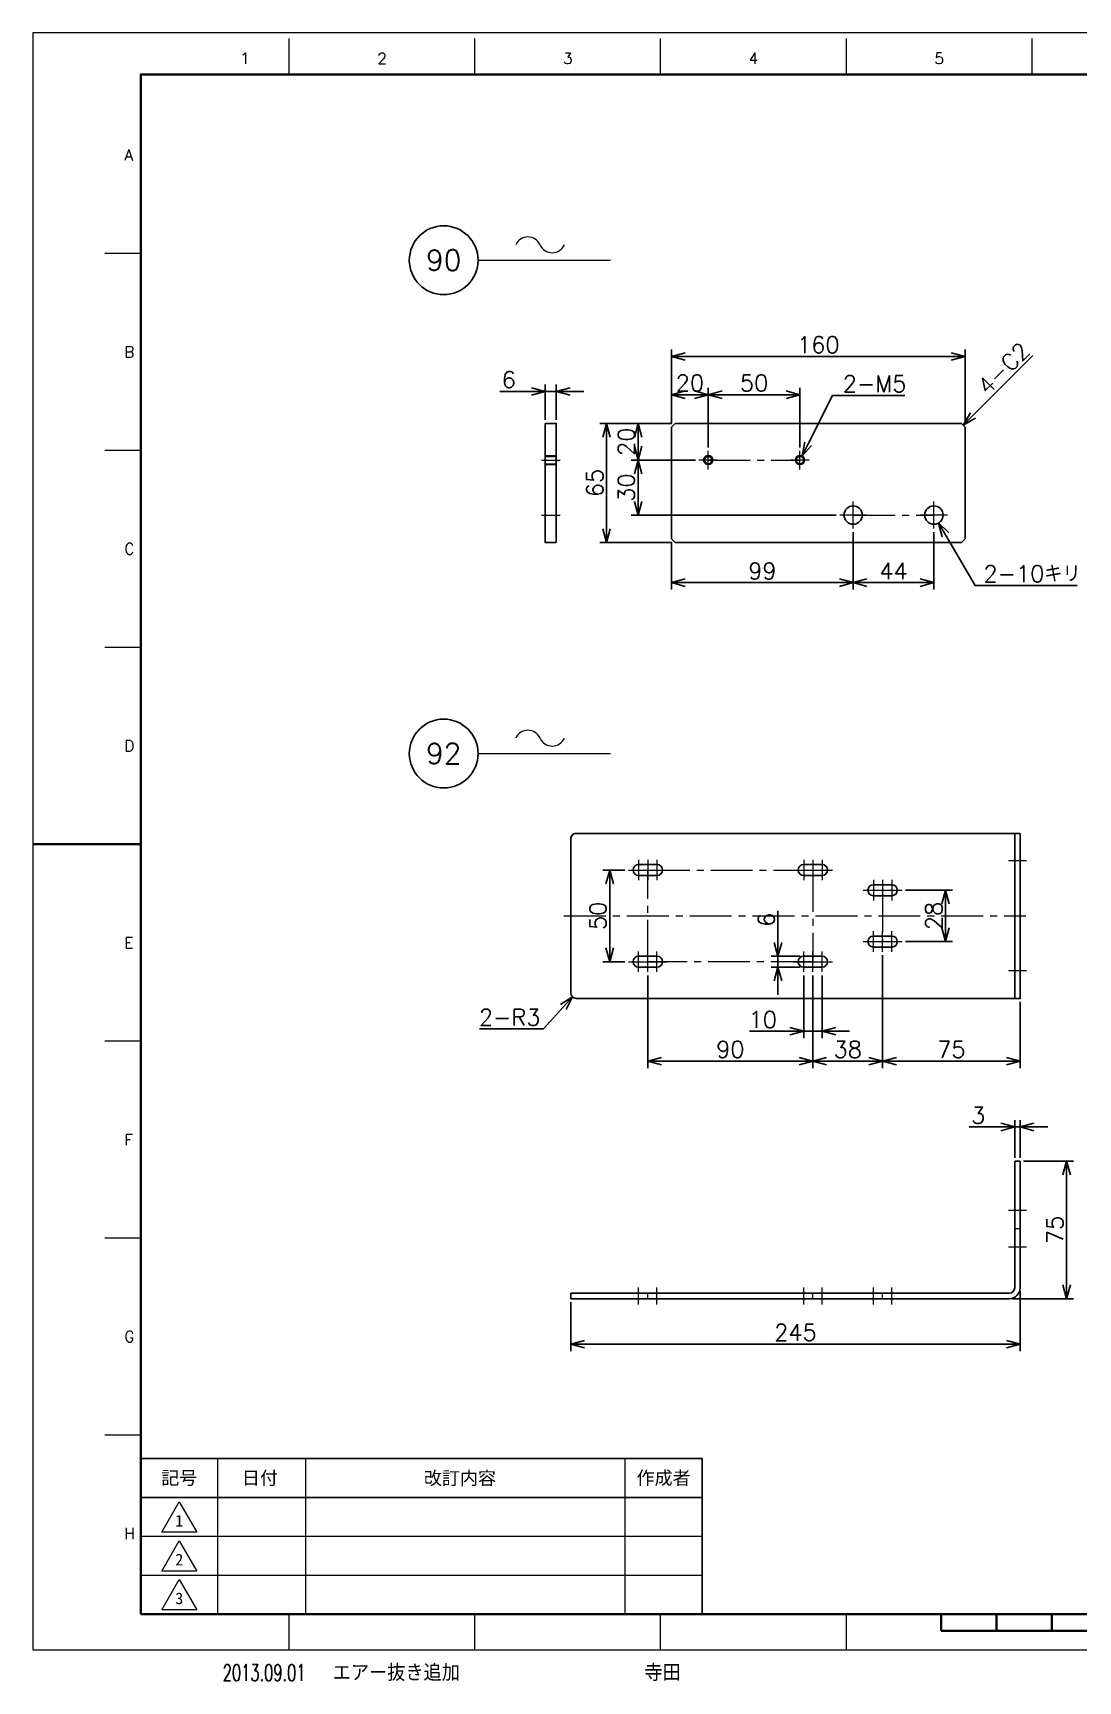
# Model space of a CAD drawing. Header units: millimetres. Extents: x 0 to 1252, y -17 to 882.
# Drawn here: x 0 to 570, y -17 to 882 of the extents above; entities that cross this region are included whole.
import ezdxf
from ezdxf import colors
from ezdxf.entities.mleader import LeaderData, LeaderLine
from ezdxf.enums import TextEntityAlignment as Align
from ezdxf.math import Vec2, Vec3

# ---------------------------------------------------------------- set-up
doc = ezdxf.new("R2010")
doc.units = ezdxf.units.MM
doc.header["$LTSCALE"] = 1.2
doc.header["$PDMODE"] = 99
doc.header["$PDSIZE"] = 1
doc.linetypes.add('CENTER2', pattern=[28.575, 19.05, -3.175, 3.175, -3.175])
doc.linetypes.add('HIDDEN', pattern=[9.525, 6.35, -3.175])
for name, color, linetype, lineweight in [('04_HIDDEN', 2, 'HIDDEN', 13), ('05_CENTER', 4, 'CENTER2', 13), ('08_DIM', 3, 'Continuous', 13), ('90_FRAME', 5, 'Continuous', 35)]:
    doc.layers.add(name, color=color, linetype=linetype, lineweight=lineweight)
doc.layers.add('10_DRAFT', color=8, linetype='Continuous', lineweight=0, plot=False)
doc.layers.add('91_BLANK', color=5, linetype='Continuous', lineweight=0, plot=False)
doc.styles.add('KSS_TXT', font='txt.shx', dxfattribs={"bigfont": 'extfont2.shx'})
doc.styles.add('KSS_TXT_L', font='txt.shx', dxfattribs={"height": 3, "bigfont": 'extfont2.shx'})
doc.styles.add('MS_G', font='MS Gothic.ttf')
doc.styles.get("Standard").update_dxf_attribs({"font": 'txt.shx', "bigfont": 'extfont2.shx'})
doc.styles.add('表題用', font='MS PGothic.ttf')
doc.dimstyles.new('KSS_DIM', dxfattribs={"dimscale": 3, "dimtxt": 3, "dimasz": 2.5, "dimexe": 1.25, "dimexo": 0.625, "dimtad": 1, "dimdsep": 46, "dimtxsty": 'KSS_TXT', "dimblk": 'OPEN30', "dimcen": 0, "dimazin": 2, "dimtfac": 0.75, "dimtmove": 0, "dimatfit": 3, "dimldrblk": 'OPEN30', "dimfxl": 1.25, "dimtolj": 1, "dimarcsym": 0})
doc.dimstyles.new('KSS_DIM$3', dxfattribs={"dimscale": 3, "dimtxt": 3, "dimasz": 2.5, "dimexe": 1.25, "dimexo": 0.625, "dimtad": 1, "dimtih": 1, "dimtoh": 1, "dimdsep": 46, "dimtxsty": 'KSS_TXT', "dimblk": 'OPEN30', "dimcen": 0, "dimazin": 2, "dimtfac": 0.75, "dimtofl": 0, "dimtmove": 0, "dimatfit": 3, "dimldrblk": 'OPEN30', "dimfxl": 1.25, "dimtolj": 1, "dimarcsym": 0})
doc.dimstyles.new('KSS_DIM$4', dxfattribs={"dimscale": 3, "dimtxt": 3, "dimasz": 2.5, "dimexe": 1.25, "dimexo": 0.625, "dimtad": 1, "dimtih": 1, "dimtoh": 1, "dimdsep": 46, "dimtxsty": 'KSS_TXT', "dimblk": 'OPEN30', "dimcen": 0, "dimse1": 1, "dimazin": 2, "dimtfac": 0.75, "dimtofl": 0, "dimtmove": 0, "dimatfit": 3, "dimldrblk": 'OPEN30', "dimfxl": 1.25, "dimtolj": 1, "dimarcsym": 0})

# ---------------------------------------------------------------- blocks, each defined once
blk = doc.blocks.new('AM_BALLOON1')
at = {"transparency": 16777216}
blk.add_circle((0, 0), 5, dxfattribs=at)
blk.add_attdef('B_NUMBER', text='', height=3, dxfattribs=at).set_placement((0, 0), align=Align.MIDDLE_CENTER)
blk = doc.blocks.new('_OPEN')
at = {"color": 0, "linetype": 'ByBlock'}
for p, q in [((-1, 0.17), (0, 0)), ((0, 0), (-1, -0.17)), ((0, 0), (-1, 0))]:
    blk.add_line(p, q, dxfattribs=at)
blk = doc.blocks.new('p1ba05')
for centre, start, end in [((-2.95, 0.29), 24.2276, 155.5758), ((0, 1.62), 204.2276, 335.5758)]:
    blk.add_arc(centre, 1.62, start, end)
blk = doc.blocks.new('M5tz_1_1')
at = {"color": 0}
for radius in [2.5, 2.5, 2]:
    blk.add_circle((0, 0), radius, dxfattribs=at)
blk.add_circle((0, 0), 2)
at = {"layer": '05_CENTER'}
for p, q in [((5.06, 0), (-5.06, 0)), ((0, -5.06), (0, 5.06))]:
    blk.add_line(p, q, dxfattribs=at)
blk = doc.blocks.new('_Open30')
at = {"color": 0, "linetype": 'ByBlock', "lineweight": -2}
for p, q in [((-1, 0.27), (0, 0)), ((0, 0), (-1, -0.27)), ((0, 0), (-1, 0))]:
    blk.add_line(p, q, dxfattribs=at)
blk = doc.blocks.new('*D144')
at = {"layer": '08_DIM', "color": 0, "lineweight": -2, "transparency": 16777216}
for p, q in [((348.1, 668.56), (348.1, 688.07)), ((360.6, 684.32), (355.6, 684.32)), ((368.1, 655.62), (368.1, 688.07))]:
    blk.add_line(p, q, dxfattribs=at)
at = {"layer": 'Defpoints', "color": 0, "transparency": 16777216}
for p in [(348.1, 684.32), (348.1, 666.69), (368.1, 653.75)]:
    blk.add_point(p, dxfattribs=at)
at = {"layer": '08_DIM', "color": 0, "lineweight": -2, "transparency": 16777216, "xscale": 7.5, "yscale": 7.5, "zscale": 7.5, "rotation": 180}
blk.add_blockref('_Open30', (348.1, 684.32), dxfattribs=at)
at = {"layer": '08_DIM', "color": 0, "lineweight": -2, "transparency": 16777216, "xscale": 7.5, "yscale": 7.5, "zscale": 7.5}
blk.add_blockref('_Open30', (368.1, 684.32), dxfattribs=at)
at = {"layer": '08_DIM', "color": 0, "transparency": 16777216, "insert": (358.1, 690.69), "char_height": 9, "attachment_point": 5, "style": 'KSS_TXT'}
blk.add_mtext('\\A1;20', dxfattribs=at)
blk = doc.blocks.new('*D145')
at = {"layer": '08_DIM', "color": 0, "lineweight": -2, "transparency": 16777216}
for p, q in [((368.1, 655.62), (368.1, 688.07)), ((375.6, 684.32), (410.6, 684.32)), ((418.1, 655.62), (418.1, 688.07))]:
    blk.add_line(p, q, dxfattribs=at)
at = {"layer": 'Defpoints', "color": 0, "transparency": 16777216}
for p in [(418.1, 684.32), (368.1, 653.75), (418.1, 653.75)]:
    blk.add_point(p, dxfattribs=at)
at = {"layer": '08_DIM', "color": 0, "lineweight": -2, "transparency": 16777216, "xscale": 7.5, "yscale": 7.5, "zscale": 7.5, "rotation": 180}
blk.add_blockref('_Open30', (368.1, 684.32), dxfattribs=at)
at = {"layer": '08_DIM', "color": 0, "lineweight": -2, "transparency": 16777216, "xscale": 7.5, "yscale": 7.5, "zscale": 7.5}
blk.add_blockref('_Open30', (418.1, 684.32), dxfattribs=at)
at = {"layer": '08_DIM', "color": 0, "transparency": 16777216, "insert": (393.1, 690.7), "char_height": 9, "attachment_point": 5, "style": 'KSS_TXT'}
blk.add_mtext('\\A1;50', dxfattribs=at)
blk = doc.blocks.new('*D146')
at = {"layer": '08_DIM', "color": 0, "lineweight": -2, "transparency": 16777216}
for p, q in [((348.1, 668.56), (348.1, 708.91)), ((355.6, 705.16), (500.6, 705.16)), ((508.1, 668.56), (508.1, 708.91))]:
    blk.add_line(p, q, dxfattribs=at)
at = {"layer": 'Defpoints', "color": 0, "transparency": 16777216}
for p in [(508.1, 705.16), (348.1, 666.69), (508.1, 666.69)]:
    blk.add_point(p, dxfattribs=at)
at = {"layer": '08_DIM', "color": 0, "lineweight": -2, "transparency": 16777216, "xscale": 7.5, "yscale": 7.5, "zscale": 7.5, "rotation": 180}
blk.add_blockref('_Open30', (348.1, 705.16), dxfattribs=at)
at = {"layer": '08_DIM', "color": 0, "lineweight": -2, "transparency": 16777216, "xscale": 7.5, "yscale": 7.5, "zscale": 7.5}
blk.add_blockref('_Open30', (508.1, 705.16), dxfattribs=at)
at = {"layer": '08_DIM', "color": 0, "transparency": 16777216, "insert": (428.1, 711.54), "char_height": 9, "attachment_point": 5, "style": 'KSS_TXT'}
blk.add_mtext('\\A1;160', dxfattribs=at)
blk = doc.blocks.new('*D147')
at = {"layer": '08_DIM', "color": 0, "lineweight": -2, "transparency": 16777216}
for p, q in [((447.1, 609.47), (447.1, 578.11)), ((491.1, 609.47), (491.1, 578.11)), ((454.6, 581.86), (483.6, 581.86))]:
    blk.add_line(p, q, dxfattribs=at)
at = {"layer": 'Defpoints', "color": 0, "transparency": 16777216}
for p in [(447.1, 611.35), (491.1, 611.35), (491.1, 581.86)]:
    blk.add_point(p, dxfattribs=at)
at = {"layer": '08_DIM', "color": 0, "lineweight": -2, "transparency": 16777216, "xscale": 7.5, "yscale": 7.5, "zscale": 7.5, "rotation": 180}
blk.add_blockref('_Open30', (447.1, 581.86), dxfattribs=at)
at = {"layer": '08_DIM', "color": 0, "lineweight": -2, "transparency": 16777216, "xscale": 7.5, "yscale": 7.5, "zscale": 7.5}
blk.add_blockref('_Open30', (491.1, 581.86), dxfattribs=at)
at = {"layer": '08_DIM', "color": 0, "transparency": 16777216, "insert": (469.1, 588.24), "char_height": 9, "attachment_point": 5, "style": 'KSS_TXT'}
blk.add_mtext('\\A1;44', dxfattribs=at)
blk = doc.blocks.new('*D148')
at = {"layer": '08_DIM', "color": 0, "lineweight": -2, "transparency": 16777216}
for p, q in [((348.1, 603.81), (348.1, 578.11)), ((447.1, 609.47), (447.1, 578.11)), ((439.6, 581.86), (355.6, 581.86))]:
    blk.add_line(p, q, dxfattribs=at)
at = {"layer": 'Defpoints', "color": 0, "transparency": 16777216}
for p in [(447.1, 611.35), (348.1, 605.69), (348.1, 581.86)]:
    blk.add_point(p, dxfattribs=at)
at = {"layer": '08_DIM', "color": 0, "lineweight": -2, "transparency": 16777216, "xscale": 7.5, "yscale": 7.5, "zscale": 7.5, "rotation": 180}
blk.add_blockref('_Open30', (348.1, 581.86), dxfattribs=at)
at = {"layer": '08_DIM', "color": 0, "lineweight": -2, "transparency": 16777216, "xscale": 7.5, "yscale": 7.5, "zscale": 7.5}
blk.add_blockref('_Open30', (447.1, 581.86), dxfattribs=at)
at = {"layer": '08_DIM', "color": 0, "transparency": 16777216, "insert": (397.6, 588.24), "char_height": 9, "attachment_point": 5, "style": 'KSS_TXT'}
blk.add_mtext('\\A1;99', dxfattribs=at)
blk = doc.blocks.new('*D149')
at = {"layer": '08_DIM', "color": 0, "lineweight": -2, "transparency": 16777216}
for p, q in [((348.22, 668.69), (326.1, 668.69)), ((329.85, 656.19), (329.85, 661.19)), ((361.16, 648.69), (326.1, 648.69))]:
    blk.add_line(p, q, dxfattribs=at)
at = {"layer": 'Defpoints', "color": 0, "transparency": 16777216}
for p in [(329.85, 668.69), (350.1, 668.69), (363.04, 648.69)]:
    blk.add_point(p, dxfattribs=at)
at = {"layer": '08_DIM', "color": 0, "lineweight": -2, "transparency": 16777216, "xscale": 7.5, "yscale": 7.5, "zscale": 7.5}
for p, rotation in [((329.85, 668.69), 90), ((329.85, 648.69), 270)]:
    blk.add_blockref('_Open30', p, dxfattribs=dict(at, rotation=rotation))
at = {"layer": '08_DIM', "color": 0, "transparency": 16777216, "insert": (323.47, 658.69), "char_height": 9, "attachment_point": 5, "rotation": 90, "style": 'KSS_TXT'}
blk.add_mtext('\\A1;20', dxfattribs=at)
blk = doc.blocks.new('*D150')
at = {"layer": '08_DIM', "color": 0, "lineweight": -2, "transparency": 16777216}
for p, q in [((361.16, 648.69), (326.1, 648.69)), ((329.85, 641.19), (329.85, 626.19)), ((437.88, 618.69), (326.1, 618.69))]:
    blk.add_line(p, q, dxfattribs=at)
at = {"layer": 'Defpoints', "color": 0, "transparency": 16777216}
for p in [(363.04, 648.69), (329.85, 618.69), (439.75, 618.69)]:
    blk.add_point(p, dxfattribs=at)
at = {"layer": '08_DIM', "color": 0, "lineweight": -2, "transparency": 16777216, "xscale": 7.5, "yscale": 7.5, "zscale": 7.5}
for p, rotation in [((329.85, 648.69), 90), ((329.85, 618.69), 270)]:
    blk.add_blockref('_Open30', p, dxfattribs=dict(at, rotation=rotation))
at = {"layer": '08_DIM', "color": 0, "transparency": 16777216, "insert": (323.47, 633.69), "char_height": 9, "attachment_point": 5, "rotation": 90, "style": 'KSS_TXT'}
blk.add_mtext('\\A1;30', dxfattribs=at)
blk = doc.blocks.new('*D151')
at = {"layer": '08_DIM', "color": 0, "lineweight": -2, "transparency": 16777216}
for p, q in [((348.22, 668.69), (308.94, 668.69)), ((312.69, 661.19), (312.69, 611.19)), ((348.22, 603.69), (308.94, 603.69))]:
    blk.add_line(p, q, dxfattribs=at)
at = {"layer": 'Defpoints', "color": 0, "transparency": 16777216}
for p in [(350.1, 668.69), (312.69, 603.69), (350.1, 603.69)]:
    blk.add_point(p, dxfattribs=at)
at = {"layer": '08_DIM', "color": 0, "lineweight": -2, "transparency": 16777216, "xscale": 7.5, "yscale": 7.5, "zscale": 7.5}
for p, rotation in [((312.69, 668.69), 90), ((312.69, 603.69), 270)]:
    blk.add_blockref('_Open30', p, dxfattribs=dict(at, rotation=rotation))
at = {"layer": '08_DIM', "color": 0, "transparency": 16777216, "insert": (306.31, 636.19), "char_height": 9, "attachment_point": 5, "rotation": 90, "style": 'KSS_TXT'}
blk.add_mtext('\\A1;65', dxfattribs=at)
blk = doc.blocks.new('*D152')
at = {"layer": '08_DIM', "color": 0, "lineweight": -2, "transparency": 16777216}
for p, q in [((271.77, 686.11), (254.52, 686.11)), ((279.27, 670.56), (279.27, 689.86)), ((285.27, 686.11), (279.27, 686.11)), ((285.27, 670.56), (285.27, 689.86)), ((292.77, 686.11), (300.27, 686.11))]:
    blk.add_line(p, q, dxfattribs=at)
at = {"layer": 'Defpoints', "color": 0, "transparency": 16777216}
for p in [(279.27, 686.11), (279.27, 668.69), (285.27, 668.69)]:
    blk.add_point(p, dxfattribs=at)
at = {"layer": '08_DIM', "color": 0, "lineweight": -2, "transparency": 16777216, "xscale": 7.5, "yscale": 7.5, "zscale": 7.5}
blk.add_blockref('_Open30', (279.27, 686.11), dxfattribs=at)
at = {"layer": '08_DIM', "color": 0, "lineweight": -2, "transparency": 16777216, "xscale": 7.5, "yscale": 7.5, "zscale": 7.5, "rotation": 180}
blk.add_blockref('_Open30', (285.27, 686.11), dxfattribs=at)
at = {"layer": '08_DIM', "color": 0, "transparency": 16777216, "insert": (259.39, 692.49), "char_height": 9, "attachment_point": 5, "style": 'KSS_TXT'}
blk.add_mtext('\\A1;6', dxfattribs=at)
blk = doc.blocks.new('*D153')
at = {"layer": '08_DIM', "color": 0, "lineweight": -2, "transparency": 16777216}
for p, q in [((435.9, 683.9), (422.61, 657.61)), ((475.28, 683.9), (435.9, 683.9))]:
    blk.add_line(p, q, dxfattribs=at)
at = {"layer": 'Defpoints', "color": 0, "transparency": 16777216}
for p in [(419.22, 650.92), (416.97, 646.46)]:
    blk.add_point(p, dxfattribs=at)
at = {"layer": '08_DIM', "color": 0, "lineweight": -2, "transparency": 16777216, "xscale": 7.5, "yscale": 7.5, "zscale": 7.5, "rotation": 243.1776486532971}
blk.add_blockref('_Open30', (419.22, 650.92), dxfattribs=at)
at = {"layer": '08_DIM', "color": 0, "transparency": 16777216, "insert": (458.78, 690.28), "char_height": 9, "attachment_point": 5, "style": 'KSS_TXT'}
blk.add_mtext('\\A1;2-M5', dxfattribs=at)
blk = doc.blocks.new('*D154')
at = {"layer": '08_DIM', "color": 0, "lineweight": -2, "transparency": 16777216}
for p, q in [((513.64, 580.32), (497.43, 607.91)), ((569.21, 580.32), (513.64, 580.32))]:
    blk.add_line(p, q, dxfattribs=at)
at = {"layer": 'Defpoints', "color": 0, "transparency": 16777216}
for p in [(488.56, 623), (493.63, 614.38)]:
    blk.add_point(p, dxfattribs=at)
at = {"layer": '08_DIM', "color": 0, "lineweight": -2, "transparency": 16777216, "xscale": 7.5, "yscale": 7.5, "zscale": 7.5, "rotation": 120.4379638844612}
blk.add_blockref('_Open30', (493.63, 614.38), dxfattribs=at)
at = {"layer": '08_DIM', "color": 0, "transparency": 16777216, "insert": (544.61, 586.7), "char_height": 9, "attachment_point": 5, "style": 'KSS_TXT'}
blk.add_mtext('\\A1;2-10キリ', dxfattribs=at)
blk = doc.blocks.new('*D170')
at = {"layer": '08_DIM', "color": 0, "lineweight": -2, "transparency": 16777216}
for p, q in [((540.02, 266.47), (567.22, 266.47)), ((563.47, 198.97), (563.47, 258.97)), ((534.02, 191.47), (567.22, 191.47))]:
    blk.add_line(p, q, dxfattribs=at)
at = {"layer": 'Defpoints', "color": 0, "transparency": 16777216}
for p in [(538.14, 266.47), (563.47, 266.47), (532.14, 191.47)]:
    blk.add_point(p, dxfattribs=at)
at = {"layer": '08_DIM', "color": 0, "lineweight": -2, "transparency": 16777216, "xscale": 7.5, "yscale": 7.5, "zscale": 7.5}
for p, rotation in [((563.47, 266.47), 90), ((563.47, 191.47), 270)]:
    blk.add_blockref('_Open30', p, dxfattribs=dict(at, rotation=rotation))
at = {"layer": '08_DIM', "color": 0, "transparency": 16777216, "insert": (557.09, 228.97), "char_height": 9, "attachment_point": 5, "rotation": 90, "style": 'KSS_TXT'}
blk.add_mtext('\\A1;75', dxfattribs=at)
blk = doc.blocks.new('*D171')
at = {"layer": '08_DIM', "color": 0, "lineweight": -2, "transparency": 16777216}
for p, q in [((535.14, 268.34), (535.14, 288.83)), ((538.14, 268.34), (538.14, 288.83)), ((527.64, 285.08), (510.39, 285.08)), ((538.14, 285.08), (535.14, 285.08)), ((545.64, 285.08), (553.14, 285.08))]:
    blk.add_line(p, q, dxfattribs=at)
at = {"layer": 'Defpoints', "color": 0, "transparency": 16777216}
for p in [(535.14, 285.08), (535.14, 266.47), (538.14, 266.47)]:
    blk.add_point(p, dxfattribs=at)
at = {"layer": '08_DIM', "color": 0, "lineweight": -2, "transparency": 16777216, "xscale": 7.5, "yscale": 7.5, "zscale": 7.5}
blk.add_blockref('_Open30', (535.14, 285.08), dxfattribs=at)
at = {"layer": '08_DIM', "color": 0, "lineweight": -2, "transparency": 16777216, "xscale": 7.5, "yscale": 7.5, "zscale": 7.5, "rotation": 180}
blk.add_blockref('_Open30', (538.14, 285.08), dxfattribs=at)
at = {"layer": '08_DIM', "color": 0, "transparency": 16777216, "insert": (515.27, 291.45), "char_height": 9, "attachment_point": 5, "style": 'KSS_TXT'}
blk.add_mtext('\\A1;3', dxfattribs=at)
blk = doc.blocks.new('*D172')
at = {"layer": '08_DIM', "color": 0, "lineweight": -2, "transparency": 16777216}
for p, q in [((293.14, 189.59), (293.14, 162.94)), ((538.14, 195.59), (538.14, 162.94)), ((530.64, 166.69), (300.64, 166.69))]:
    blk.add_line(p, q, dxfattribs=at)
at = {"layer": 'Defpoints', "color": 0, "transparency": 16777216}
for p in [(293.14, 191.47), (538.14, 197.47), (293.14, 166.69)]:
    blk.add_point(p, dxfattribs=at)
at = {"layer": '08_DIM', "color": 0, "lineweight": -2, "transparency": 16777216, "xscale": 7.5, "yscale": 7.5, "zscale": 7.5, "rotation": 180}
blk.add_blockref('_Open30', (293.14, 166.69), dxfattribs=at)
at = {"layer": '08_DIM', "color": 0, "lineweight": -2, "transparency": 16777216, "xscale": 7.5, "yscale": 7.5, "zscale": 7.5}
blk.add_blockref('_Open30', (538.14, 166.69), dxfattribs=at)
at = {"layer": '08_DIM', "color": 0, "transparency": 16777216, "insert": (415.64, 173.07), "char_height": 9, "attachment_point": 5, "style": 'KSS_TXT'}
blk.add_mtext('\\A1;245', dxfattribs=at)
blk = doc.blocks.new('*D174')
at = {"layer": '08_DIM', "color": 0, "lineweight": -2, "transparency": 16777216}
for p, q in [((420.14, 367.71), (420.14, 333.53)), ((430.14, 367.71), (430.14, 333.53)), ((412.64, 337.28), (390.52, 337.28)), ((430.14, 337.28), (420.14, 337.28)), ((437.64, 337.28), (445.14, 337.28))]:
    blk.add_line(p, q, dxfattribs=at)
at = {"layer": 'Defpoints', "color": 0, "transparency": 16777216}
for p in [(420.14, 369.58), (430.14, 369.58), (420.14, 337.28)]:
    blk.add_point(p, dxfattribs=at)
at = {"layer": '08_DIM', "color": 0, "lineweight": -2, "transparency": 16777216, "xscale": 7.5, "yscale": 7.5, "zscale": 7.5}
blk.add_blockref('_Open30', (420.14, 337.28), dxfattribs=at)
at = {"layer": '08_DIM', "color": 0, "lineweight": -2, "transparency": 16777216, "xscale": 7.5, "yscale": 7.5, "zscale": 7.5, "rotation": 180}
blk.add_blockref('_Open30', (430.14, 337.28), dxfattribs=at)
at = {"layer": '08_DIM', "color": 0, "transparency": 16777216, "insert": (397.83, 343.65), "char_height": 9, "attachment_point": 5, "style": 'KSS_TXT'}
blk.add_mtext('\\A1;10', dxfattribs=at)
blk = doc.blocks.new('*D175')
at = {"layer": '08_DIM', "color": 0, "lineweight": -2, "transparency": 16777216}
for p, q in [((335.14, 367.71), (335.14, 317.24)), ((425.14, 367.71), (425.14, 317.24)), ((417.64, 320.99), (342.64, 320.99))]:
    blk.add_line(p, q, dxfattribs=at)
at = {"layer": 'Defpoints', "color": 0, "transparency": 16777216}
for p in [(335.14, 369.58), (425.14, 369.58), (335.14, 320.99)]:
    blk.add_point(p, dxfattribs=at)
at = {"layer": '08_DIM', "color": 0, "lineweight": -2, "transparency": 16777216, "xscale": 7.5, "yscale": 7.5, "zscale": 7.5, "rotation": 180}
blk.add_blockref('_Open30', (335.14, 320.99), dxfattribs=at)
at = {"layer": '08_DIM', "color": 0, "lineweight": -2, "transparency": 16777216, "xscale": 7.5, "yscale": 7.5, "zscale": 7.5}
blk.add_blockref('_Open30', (425.14, 320.99), dxfattribs=at)
at = {"layer": '08_DIM', "color": 0, "transparency": 16777216, "insert": (380.14, 327.36), "char_height": 9, "attachment_point": 5, "style": 'KSS_TXT'}
blk.add_mtext('\\A1;90', dxfattribs=at)
blk = doc.blocks.new('*D176')
at = {"layer": '08_DIM', "color": 0, "lineweight": -2, "transparency": 16777216}
for p, q in [((463.14, 378.71), (463.14, 317.24)), ((425.14, 367.71), (425.14, 317.24)), ((432.64, 320.99), (455.64, 320.99))]:
    blk.add_line(p, q, dxfattribs=at)
at = {"layer": 'Defpoints', "color": 0, "transparency": 16777216}
for p in [(463.14, 380.58), (425.14, 369.58), (463.14, 320.99)]:
    blk.add_point(p, dxfattribs=at)
at = {"layer": '08_DIM', "color": 0, "lineweight": -2, "transparency": 16777216, "xscale": 7.5, "yscale": 7.5, "zscale": 7.5, "rotation": 180}
blk.add_blockref('_Open30', (425.14, 320.99), dxfattribs=at)
at = {"layer": '08_DIM', "color": 0, "lineweight": -2, "transparency": 16777216, "xscale": 7.5, "yscale": 7.5, "zscale": 7.5}
blk.add_blockref('_Open30', (463.14, 320.99), dxfattribs=at)
at = {"layer": '08_DIM', "color": 0, "transparency": 16777216, "insert": (444.14, 327.36), "char_height": 9, "attachment_point": 5, "style": 'KSS_TXT'}
blk.add_mtext('\\A1;38', dxfattribs=at)
blk = doc.blocks.new('*D177')
at = {"layer": '08_DIM', "color": 0, "lineweight": -2, "transparency": 16777216}
for p, q in [((463.14, 378.71), (463.14, 317.24)), ((538.14, 353.3), (538.14, 317.24)), ((470.64, 320.99), (530.64, 320.99))]:
    blk.add_line(p, q, dxfattribs=at)
at = {"layer": 'Defpoints', "color": 0, "transparency": 16777216}
for p in [(463.14, 380.58), (538.14, 355.18), (538.14, 320.99)]:
    blk.add_point(p, dxfattribs=at)
at = {"layer": '08_DIM', "color": 0, "lineweight": -2, "transparency": 16777216, "xscale": 7.5, "yscale": 7.5, "zscale": 7.5, "rotation": 180}
blk.add_blockref('_Open30', (463.14, 320.99), dxfattribs=at)
at = {"layer": '08_DIM', "color": 0, "lineweight": -2, "transparency": 16777216, "xscale": 7.5, "yscale": 7.5, "zscale": 7.5}
blk.add_blockref('_Open30', (538.14, 320.99), dxfattribs=at)
at = {"layer": '08_DIM', "color": 0, "transparency": 16777216, "insert": (500.64, 327.37), "char_height": 9, "attachment_point": 5, "style": 'KSS_TXT'}
blk.add_mtext('\\A1;75', dxfattribs=at)
blk = doc.blocks.new('*D178')
at = {"layer": '08_DIM', "color": 0, "lineweight": -2, "transparency": 16777216}
for p, q in [((475.61, 414.18), (501.23, 414.18)), ((497.48, 393.68), (497.48, 406.68)), ((475.61, 386.18), (501.23, 386.18))]:
    blk.add_line(p, q, dxfattribs=at)
at = {"layer": 'Defpoints', "color": 0, "transparency": 16777216}
for p in [(473.74, 414.18), (497.48, 414.18), (473.74, 386.18)]:
    blk.add_point(p, dxfattribs=at)
at = {"layer": '08_DIM', "color": 0, "lineweight": -2, "transparency": 16777216, "xscale": 7.5, "yscale": 7.5, "zscale": 7.5}
for p, rotation in [((497.48, 414.18), 90), ((497.48, 386.18), 270)]:
    blk.add_blockref('_Open30', p, dxfattribs=dict(at, rotation=rotation))
at = {"layer": '08_DIM', "color": 0, "transparency": 16777216, "insert": (491.11, 400.18), "char_height": 9, "attachment_point": 5, "rotation": 90, "style": 'KSS_TXT'}
blk.add_mtext('\\A1;28', dxfattribs=at)
blk = doc.blocks.new('*D179')
at = {"layer": '08_DIM', "color": 0, "lineweight": -2, "transparency": 16777216}
for p, q in [((406.11, 385.68), (406.11, 402.93)), ((418.27, 378.18), (402.36, 378.18)), ((406.11, 372.18), (406.11, 378.18)), ((418.27, 372.18), (402.36, 372.18)), ((406.11, 364.68), (406.11, 357.18))]:
    blk.add_line(p, q, dxfattribs=at)
at = {"layer": 'Defpoints', "color": 0, "transparency": 16777216}
for p in [(406.11, 378.18), (420.14, 378.18), (420.14, 372.18)]:
    blk.add_point(p, dxfattribs=at)
at = {"layer": '08_DIM', "color": 0, "lineweight": -2, "transparency": 16777216, "xscale": 7.5, "yscale": 7.5, "zscale": 7.5}
for p, rotation in [((406.11, 378.18), 270), ((406.11, 372.18), 90)]:
    blk.add_blockref('_Open30', p, dxfattribs=dict(at, rotation=rotation))
at = {"layer": '08_DIM', "color": 0, "transparency": 16777216, "insert": (399.73, 398.05), "char_height": 9, "attachment_point": 5, "rotation": 90, "style": 'KSS_TXT'}
blk.add_mtext('\\A1;6', dxfattribs=at)
blk = doc.blocks.new('*D180')
at = {"layer": '08_DIM', "color": 0, "lineweight": -2, "transparency": 16777216}
for p, q in [((322.67, 425.18), (310.61, 425.18)), ((314.36, 382.68), (314.36, 417.68)), ((322.67, 375.18), (310.61, 375.18))]:
    blk.add_line(p, q, dxfattribs=at)
at = {"layer": 'Defpoints', "color": 0, "transparency": 16777216}
for p in [(314.36, 425.18), (324.55, 425.18), (324.55, 375.18)]:
    blk.add_point(p, dxfattribs=at)
at = {"layer": '08_DIM', "color": 0, "lineweight": -2, "transparency": 16777216, "xscale": 7.5, "yscale": 7.5, "zscale": 7.5}
for p, rotation in [((314.36, 425.18), 90), ((314.36, 375.18), 270)]:
    blk.add_blockref('_Open30', p, dxfattribs=dict(at, rotation=rotation))
at = {"layer": '08_DIM', "color": 0, "transparency": 16777216, "insert": (307.98, 400.18), "char_height": 9, "attachment_point": 5, "rotation": 90, "style": 'KSS_TXT'}
blk.add_mtext('\\A1;50', dxfattribs=at)
blk = doc.blocks.new('*D181')
at = {"layer": '08_DIM', "color": 0, "lineweight": -2, "transparency": 16777216}
for p, q in [((278.22, 338.51), (289.07, 350.42)), ((243.35, 338.51), (278.22, 338.51))]:
    blk.add_line(p, q, dxfattribs=at)
at = {"layer": 'Defpoints', "color": 0, "transparency": 16777216}
for p in [(294.12, 355.96), (296.14, 358.18)]:
    blk.add_point(p, dxfattribs=at)
at = {"layer": '08_DIM', "color": 0, "lineweight": -2, "transparency": 16777216, "xscale": 7.5, "yscale": 7.5, "zscale": 7.5, "rotation": 47.65992919480907}
blk.add_blockref('_Open30', (294.12, 355.96), dxfattribs=at)
at = {"layer": '08_DIM', "color": 0, "transparency": 16777216, "insert": (259.85, 344.89), "char_height": 9, "attachment_point": 5, "style": 'KSS_TXT'}
blk.add_mtext('\\A1;2-R3', dxfattribs=at)

msp = doc.modelspace()

# ---------------------------------------------------------------- linework, layer by layer
at = {"color": 0}
for p, q in [((350.096, 668.689, 0), (348.096, 666.689, 0)), ((348.096, 666.689, 0), (348.096, 605.689, 0)), ((506.096, 668.689, 0), (350.096, 668.689, 0)), ((508.096, 666.689, 0), (506.096, 668.689, 0)), ((508.096, 605.689, 0), (508.096, 666.689, 0)), ((348.096, 605.689, 0), (350.096, 603.689, 0)), ((350.096, 603.689, 0), (506.096, 603.689, 0)), ((506.096, 603.689, 0), (508.096, 605.689, 0)), ((535.143, 445.178), (535.143, 355.178)), ((535.143, 266.468), (538.143, 266.468)), ((535.143, 197.468), (535.143, 266.468)), ((538.143, 266.468), (538.143, 197.468)), ((293.143, 191.468), (293.143, 194.468)), ((293.143, 194.468), (532.143, 194.468)), ((532.143, 191.468), (293.143, 191.468))]:
    msp.add_line(p, q, dxfattribs=at)
at = {"color": 0, "elevation": 0}
msp.add_lwpolyline([(285.267, 603.689), (285.267, 668.689), (279.267, 668.689), (279.267, 603.689)], close=True, dxfattribs=at)
at = {"color": 0}
for points in [[(538.143, 445.178), (538.143, 355.178), (296.143, 355.178, -0.4142136), (293.143, 358.178), (293.143, 442.178, -0.4142136), (296.143, 445.178)], [(340.143, 428.178), (330.143, 428.178, 1), (330.143, 422.178), (340.143, 422.178, 1)], [(430.143, 428.178), (420.143, 428.178, 1), (420.143, 422.178), (430.143, 422.178, 1)], [(468.143, 417.178), (458.143, 417.178, 1), (458.143, 411.178), (468.143, 411.178, 1)], [(468.143, 383.178), (458.143, 383.178, -1), (458.143, 389.178), (468.143, 389.178, -1)], [(340.143, 372.178), (330.143, 372.178, -1), (330.143, 378.178), (340.143, 378.178, -1)], [(430.143, 372.178), (420.143, 372.178, -1), (420.143, 378.178), (430.143, 378.178, -1)]]:
    msp.add_lwpolyline(points, format="xyb", close=True, dxfattribs=at)
for centre in [(447.096, 618.689, 0), (491.096, 618.689, 0)]:
    msp.add_circle(centre, 5, dxfattribs=at)
for radius in [3, 6]:
    msp.add_arc((532.143, 197.468), radius, 270, 0, dxfattribs=at)
at = {"layer": '04_HIDDEN'}
for p, q in [((279.267, 651.189, 0), (285.267, 651.189, 0)), ((279.267, 650.689, 0), (285.267, 650.689, 0)), ((279.267, 646.689, 0), (285.267, 646.689, 0)), ((279.267, 646.189, 0), (285.267, 646.189, 0))]:
    msp.add_line(p, q, dxfattribs=at)
at = {"layer": '05_CENTER'}
for p, q in [((277.214, 648.689, 0), (287.32, 648.689, 0)), ((368.096, 648.689, 0), (418.096, 648.689)), ((447.096, 611.348, 0), (447.096, 626.031, 0)), ((491.096, 611.348, 0), (491.096, 626.031, 0)), ((277.214, 618.689, 0), (287.32, 618.689, 0)), ((454.437, 618.689, 0), (439.754, 618.689, 0)), ((447.096, 618.689, 0), (491.096, 618.689, 0)), ((498.437, 618.689, 0), (483.754, 618.689, 0)), ((324.546, 425.178), (345.74, 425.178)), ((330.143, 430.775), (330.143, 419.582)), ((335.143, 430.775), (335.143, 419.582)), ((340.143, 430.775), (340.143, 419.582)), ((414.546, 425.178), (435.74, 425.178)), ((420.143, 430.775), (420.143, 419.582)), ((425.143, 430.775), (425.143, 419.582)), ((430.143, 430.775), (430.143, 419.582)), ((541.566, 430.178), (531.709, 430.178)), ((452.546, 414.178), (473.739, 414.178)), ((458.143, 419.775), (458.143, 408.582)), ((463.143, 419.775), (463.143, 408.582)), ((463.143, 414.178), (463.143, 386.178)), ((468.143, 419.775), (468.143, 408.582)), ((289.389, 400.178), (541.209, 400.178)), ((458.143, 380.582), (458.143, 391.775)), ((463.143, 380.582), (463.143, 391.775)), ((468.143, 380.582), (468.143, 391.775)), ((330.143, 369.582), (330.143, 380.775)), ((335.143, 369.582), (335.143, 380.775)), ((340.143, 369.582), (340.143, 380.775)), ((420.143, 369.582), (420.143, 380.775)), ((425.143, 369.582), (425.143, 380.775)), ((430.143, 369.582), (430.143, 380.775)), ((452.546, 386.178), (473.739, 386.178)), ((324.546, 375.178), (345.74, 375.178)), ((414.546, 375.178), (435.74, 375.178)), ((541.566, 370.178), (531.709, 370.178)), ((541.566, 239.468), (531.709, 239.468)), ((541.566, 219.468), (531.709, 219.468)), ((330.143, 188.345), (330.143, 197.595)), ((340.143, 188.345), (340.143, 197.595)), ((420.143, 188.345), (420.143, 197.595)), ((430.143, 188.345), (430.143, 197.595)), ((458.143, 188.345), (458.143, 197.595)), ((468.143, 188.345), (468.143, 197.595))]:
    msp.add_line(p, q, dxfattribs=at)
msp.add_lwpolyline([(335.143, 425.178), (425.143, 425.178), (425.143, 375.178), (335.143, 375.178)], close=True, dxfattribs=at)
at = {"layer": '08_DIM'}
for p, q in [((242.669, 757.636), (314.801, 757.636)), ((242.669, 488.669), (314.801, 488.669))]:
    msp.add_line(p, q, dxfattribs=at)
at = {"layer": '10_DRAFT'}
for p, q in [((538.143, 229.468), (535.143, 229.468)), ((335.143, 191.468), (335.143, 194.468)), ((425.143, 191.468), (425.143, 194.468)), ((463.143, 191.468), (463.143, 194.468))]:
    msp.add_line(p, q, dxfattribs=at)
at = {"layer": '90_FRAME', "color": 4, "lineweight": 13}
for p, q in [((139.699, 858.923), (139.699, 878.525)), ((240.923, 858.923), (240.923, 878.525)), ((342.146, 858.923), (342.146, 878.525)), ((443.369, 858.923), (443.369, 878.525)), ((544.593, 858.923), (544.593, 878.525)), ((58.747, 761.326), (39.144, 761.326)), ((58.747, 653.957), (39.144, 653.957)), ((58.747, 546.588), (39.144, 546.588)), ((58.747, 331.85), (39.144, 331.85)), ((58.747, 224.48), (39.144, 224.48)), ((58.747, 117.111), (39.144, 117.111)), ((139.699, 0), (139.699, 19.515)), ((240.923, 0), (240.923, 19.515)), ((342.146, 0), (342.146, 19.515)), ((443.369, 0), (443.369, 19.515))]:
    msp.add_line(p, q, dxfattribs=at)
at = {"layer": '90_FRAME'}
for p, q in [((0, 439.219), (58.747, 439.219)), ((495.029, 10.467), (495.029, 19.515)), ((525.187, 10.467), (525.187, 19.515)), ((555.344, 10.467), (555.344, 19.515)), ((495.029, 10.467), (796.603, 10.467))]:
    msp.add_line(p, q, dxfattribs=at)
at = {"layer": '90_FRAME', "color": 0, "lineweight": 13}
for p, q in [((100.747, 19.515), (100.747, 104.372)), ((148.747, 19.515), (148.747, 104.372)), ((322.747, 19.515), (322.747, 104.372)), ((58.747, 61.943), (364.747, 61.943)), ((58.747, 40.729), (364.747, 40.729))]:
    msp.add_line(p, q, dxfattribs=at)
at = {"layer": '90_FRAME', "color": 0, "lineweight": 25}
msp.add_line((58.747, 83.158), (364.747, 83.158), dxfattribs=at)
at = {"layer": '90_FRAME'}
msp.add_lwpolyline([(58.747, 19.515), (1232.886, 19.515), (1232.886, 858.923), (58.747, 858.923)], close=True, dxfattribs=at)
at = {"layer": '90_FRAME', "color": 0, "lineweight": 25}
msp.add_lwpolyline([(58.747, 19.515), (364.747, 19.515), (364.747, 104.372), (58.747, 104.372)], close=True, dxfattribs=at)
at = {"layer": '90_FRAME', "color": 0, "lineweight": 13}
for points in [[(70.2, 64.196), (79.747, 80.731), (89.293, 64.196), (70.2, 64.196)], [(70.2, 42.982), (79.747, 59.517), (89.293, 42.982), (70.2, 42.982)], [(70.2, 21.768), (79.747, 38.303), (89.293, 21.768), (70.2, 21.768)]]:
    msp.add_lwpolyline(points, dxfattribs=at)
at = {"layer": '91_BLANK'}
msp.add_lwpolyline([(0, 0), (1252.488, 0), (1252.488, 881.55), (0, 881.55)], close=True, dxfattribs=at)

# ---------------------------------------------------------------- block references
for p in [(368.096, 648.689, 0), (418.096, 648.689)]:
    msp.add_blockref('M5tz_1_1', p)
at = {"layer": '08_DIM', "xscale": 4.5, "yscale": 4.5, "zscale": 4.5}
for p in [(283.042, 761.739), (283.042, 492.772)]:
    msp.add_blockref('p1ba05', p, dxfattribs=at)

# ---------------------------------------------------------------- texts
at = {"layer": '08_DIM', "insert": (520.4, 683.646), "char_height": 9, "attachment_point": 7, "rotation": 45, "style": 'KSS_TXT_L'}
msp.add_mtext('4-C2', dxfattribs=at)
at = {"layer": '90_FRAME', "color": 0, "lineweight": 13, "style": 'KSS_TXT'}
for s, p in [('1', (115.504, 862.827)), ('2', (190.311, 862.827)), ('3', (291.534, 862.827)), ('4', (392.758, 862.827)), ('5', (493.981, 862.827))]:
    msp.add_text(s, height=6.049, dxfattribs=at).set_placement(p, align=Align.BOTTOM_CENTER)
for s, p in [('A', (49.841, 815.011)), ('B', (49.841, 707.641)), ('C', (49.841, 600.272)), ('D', (49.841, 492.903)), ('E', (49.841, 385.534)), ('F', (49.841, 278.165)), ('G', (49.841, 170.796)), ('H', (49.841, 63.427))]:
    msp.add_text(s, height=6.049, dxfattribs=at).set_placement(p, align=Align.MIDDLE_LEFT)
at = {"layer": '90_FRAME', "color": 0, "style": '表題用'}
for s, p in [('記号', (79.747, 93.765)), ('日付', (123.716, 93.765)), ('作成者', (343.747, 93.765))]:
    msp.add_text(s, height=7.2, dxfattribs=at).set_placement(p, align=Align.MIDDLE_CENTER)
msp.add_text('改訂内容', height=7.2, dxfattribs=at).set_placement((232.747, 93.765), align=Align.MIDDLE)
at = {"layer": '90_FRAME', "color": 0, "lineweight": 13, "style": 'MS_G'}
for s, p in [('1', (79.747, 70.429)), ('2', (79.747, 49.215)), ('3', (79.747, 28))]:
    msp.add_text(s, height=6.364, dxfattribs=at).set_placement(p, align=Align.MIDDLE)
at = {"layer": '90_FRAME', "color": 3, "lineweight": 13, "width": 0.65}
msp.add_text('2013.09.01', height=9, dxfattribs=at).set_placement((103.435, -16.96))
at = {"layer": '90_FRAME', "color": 3, "lineweight": 13}
for s, p in [('エアー抜き追加', (163.41, -16.96)), ('寺田', (333.32, -16.96))]:
    msp.add_text(s, height=9, dxfattribs=at).set_placement(p)

# ---------------------------------------------------------------- dimensions: what is measured, and where the dimension line sits
at = {"layer": '08_DIM'}
for base, p1, p2, picture, middle in [((508.096, 705.163), (348.096, 666.689, 0), (508.096, 666.689, 0), '*D146', (428.096, 711.538)), ((279.267, 686.112), (285.267, 668.689, 0), (279.267, 668.689, 0), '*D152', (259.392, 692.487)), ((348.096, 684.317), (368.096, 653.749, 0), (348.096, 666.689, 0), '*D144', (358.096, 690.692)), ((418.096, 684.317), (368.096, 653.749, 0), (418.096, 653.749), '*D145', (393.096, 690.698)), ((348.096, 581.861), (447.096, 611.348, 0), (348.096, 605.689, 0), '*D148', (397.596, 588.236)), ((491.096, 581.861), (447.096, 611.348, 0), (491.096, 611.348, 0), '*D147', (469.096, 588.236)), ((463.143, 320.989), (425.143, 369.582), (463.143, 380.582), '*D176', (444.143, 327.364)), ((538.143, 320.989), (463.143, 380.582), (538.143, 355.178), '*D177', (500.643, 327.371)), ((335.143, 320.989), (425.143, 369.582), (335.143, 369.582), '*D175', (380.143, 327.364)), ((420.143, 337.275), (430.143, 369.582), (420.143, 369.582), '*D174', (397.83, 343.65)), ((535.143, 285.078), (538.143, 266.468), (535.143, 266.468), '*D171', (515.268, 291.453)), ((293.143, 166.689), (538.143, 197.468), (293.143, 191.468), '*D172', (415.643, 173.07))]:
    dim = msp.add_linear_dim(base=base, p1=p1, p2=p2, dimstyle='KSS_DIM', dxfattribs=at)
    dim.commit()
    dim.dimension.update_dxf_attribs({"geometry": picture, "text_midpoint": middle})
for p1, p2, text, picture, middle in [((416.967, 646.458), (419.224, 650.921), '2-M<>', '*D153', (458.775, 683.903)), ((488.563, 623, 0), (493.629, 614.379, 0), '2-<>キリ', '*D154', (544.614, 580.323))]:
    dim = msp.add_diameter_dim_2p(p1=p1, p2=p2, text=text, dimstyle='KSS_DIM$3', override={"dimpost": '<>'}, dxfattribs=at)
    dim.commit()
    dim.dimension.update_dxf_attribs({"geometry": picture, "text_midpoint": middle, "dimtype": 163})
for base, p1, p2, picture, middle in [((312.691, 603.689), (350.096, 668.689, 0), (350.096, 603.689, 0), '*D151', (306.31, 636.189)), ((329.846, 668.689), (363.036, 648.689, 0), (350.096, 668.689, 0), '*D149', (323.471, 658.689)), ((329.846, 618.689), (363.036, 648.689, 0), (439.754, 618.689, 0), '*D150', (323.471, 633.689)), ((314.361, 425.178), (324.546, 375.178), (324.546, 425.178), '*D180', (307.979, 400.178)), ((497.485, 414.178), (473.739, 386.178), (473.739, 414.178), '*D178', (491.11, 400.178)), ((406.106, 378.178), (420.143, 372.178), (420.143, 378.178), '*D179', (399.731, 398.053)), ((563.47, 266.468), (532.143, 191.468), (538.143, 266.468), '*D170', (557.089, 228.968))]:
    dim = msp.add_linear_dim(base=base, p1=p1, p2=p2, angle=90, dimstyle='KSS_DIM', dxfattribs=at)
    dim.commit()
    dim.dimension.update_dxf_attribs({"geometry": picture, "text_midpoint": middle})
dim = msp.add_radius_dim(center=(296.143, 358.178), mpoint=(294.122, 355.961), text='2-<>', dimstyle='KSS_DIM$4', override={"dimpost": 'R<>'}, dxfattribs=at)
dim.commit()
dim.dimension.update_dxf_attribs({"geometry": '*D181', "text_midpoint": (259.849, 338.513), "dimtype": 164})

# ---------------------------------------------------------------- leaders
at = {"layer": '08_DIM', "annotation_type": 0, "has_hookline": 1, "hookline_direction": 0, "text_width": 33, "horizontal_direction": (0.707107, 0.707107, 0)}
msp.add_leader([(507.096, 667.689), (520.4, 680.994)], dimstyle='KSS_DIM', dxfattribs=at)
at = {"layer": '08_DIM'}
ml = msp.add_multileader_block('Standard', dxfattribs=at)
ml.set_content('AM_BALLOON1', color=256, scale=3.75)
ml.set_attribute('B_NUMBER', '91', width=0)
ml.set_leader_properties(color=256, linetype='ByLayer', lineweight=-1)
ml.set_arrow_properties(name='OPEN')
ml.build(insert=Vec2(0, 0))
ml.multileader.update_dxf_attribs({"leader_type": 0, "has_dogleg": 0, "text_right_attachment_type": 6, "dogleg_length": 0, "arrow_head_size": 7.5, "scale": 2.5, "block_connection_type": 1})
ctx = ml.context
ctx.base_point, ctx.scale, ctx.char_height, ctx.arrow_head_size, ctx.landing_gap_size, ctx.plane_origin = Vec3(769.629, 763.344), 2.5, 15, 7.5, 7.5, Vec3(769.629, 763.344)
ctx.right_attachment, ctx.attachment_type = 6, 1
notes = []
notes.append((ctx, [(0, (0, 0, 0), (0, 0), (1, 0), 1, [])]))
ctx.block.insert = Vec3(769.629, 763.344)
ml = msp.add_multileader_block('Standard', dxfattribs=at)
ml.set_content('AM_BALLOON1', color=256, scale=3.75)
ml.set_attribute('B_NUMBER', '90', width=0)
ml.set_leader_properties(color=256, linetype='ByLayer', lineweight=-1)
ml.set_arrow_properties(name='OPEN')
ml.build(insert=Vec2(0, 0))
ml.multileader.update_dxf_attribs({"leader_type": 0, "has_dogleg": 0, "text_right_attachment_type": 6, "dogleg_length": 0, "arrow_head_size": 7.5, "scale": 2.5, "block_connection_type": 1})
ctx = ml.context
ctx.base_point, ctx.scale, ctx.char_height, ctx.arrow_head_size, ctx.landing_gap_size, ctx.plane_origin = Vec3(223.897, 757.651), 2.5, 15, 7.5, 7.5, Vec3(223.897, 757.651)
ctx.right_attachment, ctx.attachment_type = 6, 1
notes.append((ctx, [(0, (0, 0, 0), (0, 0), (1, 0), 1, [])]))
ctx.block.insert = Vec3(223.897, 757.651)
ml = msp.add_multileader_block('Standard', dxfattribs=at)
ml.set_content('AM_BALLOON1', color=256, scale=3.75)
ml.set_attribute('B_NUMBER', '92', width=0)
ml.set_leader_properties(color=256, linetype='ByLayer', lineweight=-1)
ml.set_arrow_properties(name='OPEN')
ml.build(insert=Vec2(0, 0))
ml.multileader.update_dxf_attribs({"leader_type": 0, "has_dogleg": 0, "text_right_attachment_type": 6, "dogleg_length": 0, "arrow_head_size": 7.5, "scale": 2.5, "block_connection_type": 1})
ctx = ml.context
ctx.base_point, ctx.scale, ctx.char_height, ctx.arrow_head_size, ctx.landing_gap_size, ctx.plane_origin = Vec3(223.897, 488.684), 2.5, 15, 7.5, 7.5, Vec3(223.897, 488.684)
ctx.right_attachment, ctx.attachment_type = 6, 1
notes.append((ctx, [(0, (0, 0, 0), (0, 0), (1, 0), 1, [])]))
ctx.block.insert = Vec3(223.897, 488.684)
for ctx, leaders in notes:
    for number, flags, end, landing, length, lines in leaders:
        leader = LeaderData()
        leader.index, (leader.has_last_leader_line, leader.has_dogleg_vector, leader.attachment_direction) = number, flags
        leader.last_leader_point, leader.dogleg_vector, leader.dogleg_length = Vec3(end), Vec3(landing), length
        for number, points, colour, breaks in lines:
            line = LeaderLine()
            line.index, line.vertices, line.color, line.breaks = number, Vec3.list(points), colors.encode_raw_color(colour), breaks
            leader.lines.append(line)
        ctx.leaders.append(leader)

doc.saveas('drawing.dxf')
